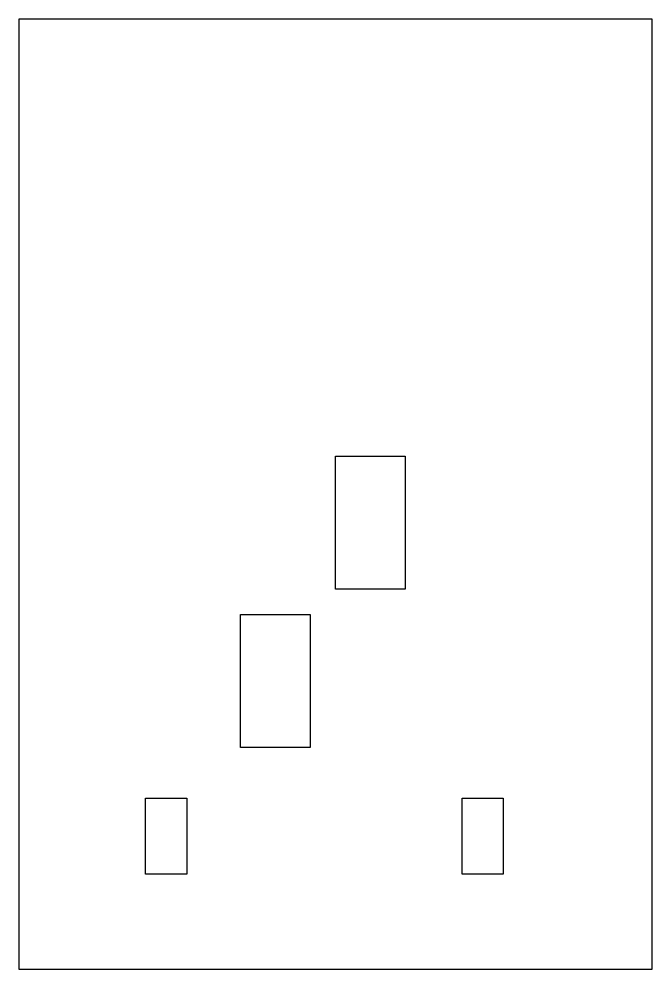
# Model space of a CAD drawing. Header units: millimetres. Extents: x 0 to 200, y 0 to 300.
import ezdxf

# ---------------------------------------------------------------- set-up
doc = ezdxf.new("R2010")
doc.units = ezdxf.units.MM
doc.layers.get('0').update_dxf_attribs({"linetype": 'CONTINUOUS'})

msp = doc.modelspace()

# ---------------------------------------------------------------- linework, layer by layer
for points in [[(0, 0), (200, 0), (200, 300), (0, 300)], [(100, 162), (122, 162), (122, 120), (100, 120)], [(70, 112), (92, 112), (92, 70), (70, 70)], [(40, 54), (53, 54), (53, 30), (40, 30)], [(140, 54), (153, 54), (153, 30), (140, 30)]]:
    msp.add_lwpolyline(points, close=True)

doc.saveas('drawing.dxf')
